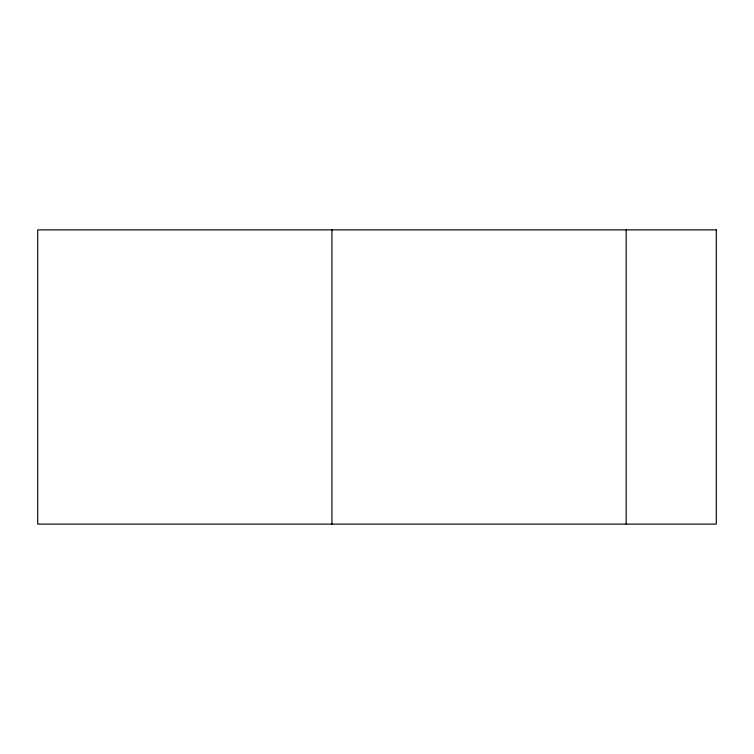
<?xml version="1.0" encoding="UTF-8"?>
<svg xmlns="http://www.w3.org/2000/svg" width="754" height="754" viewBox="0 0 754 754"><rect width="100%" height="100%" fill="white"/><g stroke="black" fill="none" stroke-linecap="round" stroke-linejoin="round"><path stroke-width="1.13" d="M626.169 229.885L626.169 524.115M331.93 229.885L331.93 524.115M716.3 229.885L37.7 229.885L37.7 524.115L716.3 524.115L716.3 229.885"/></g></svg>
